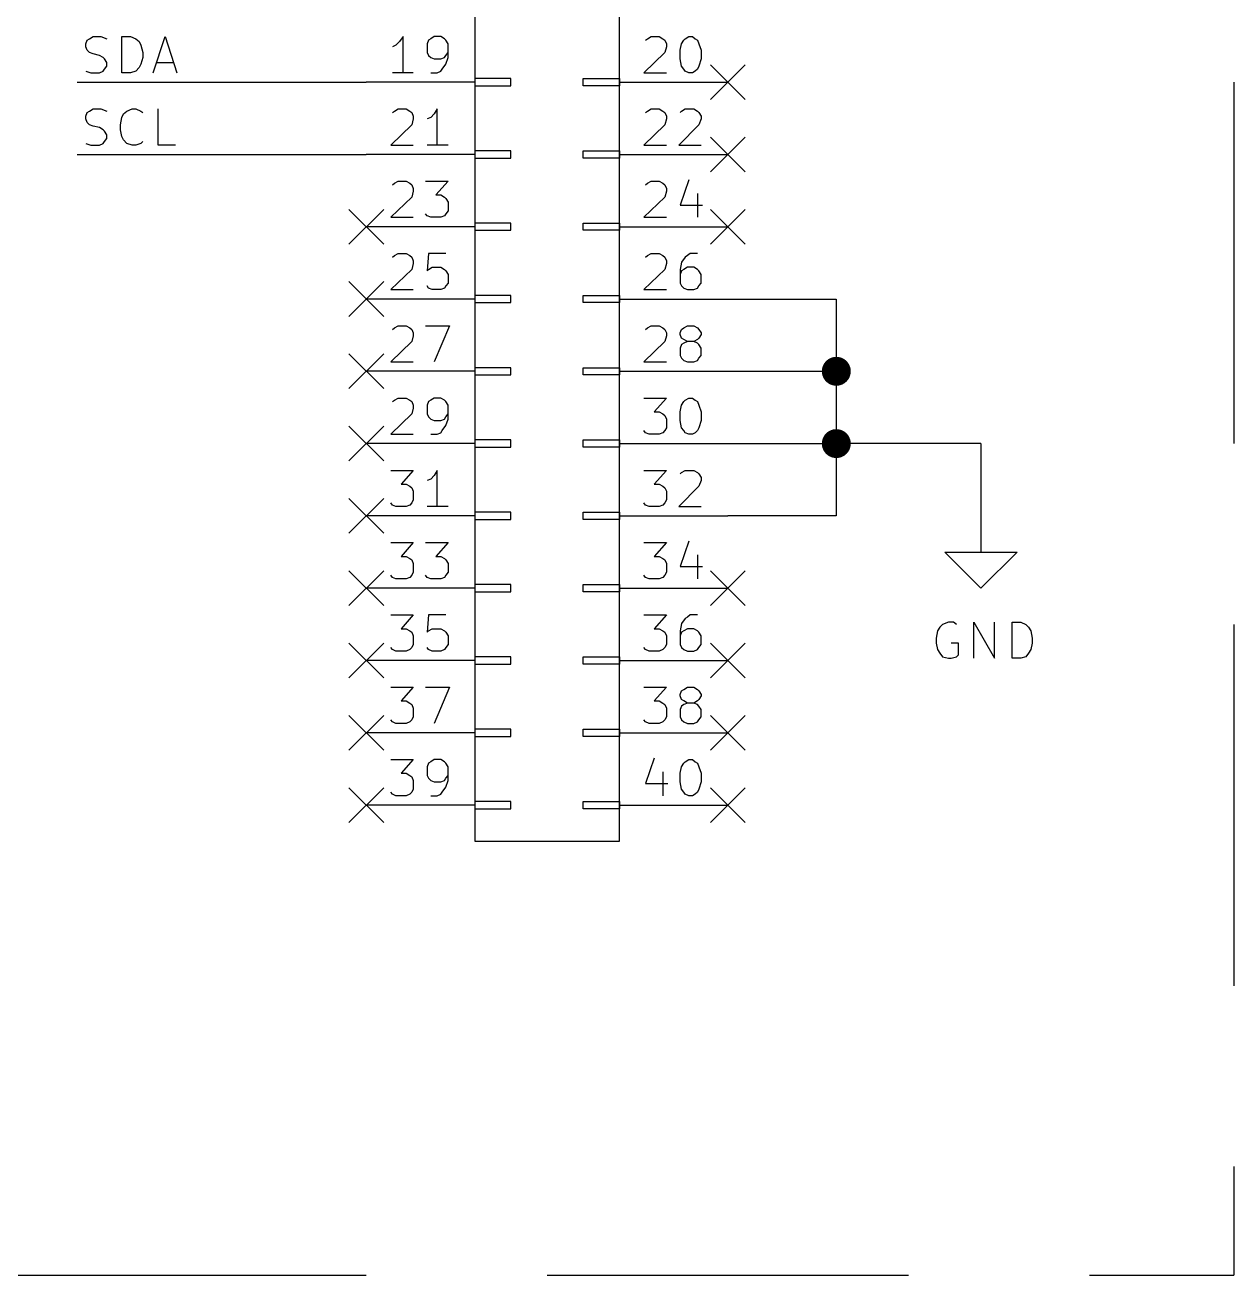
# Model space of a CAD drawing. Extents: x 0.4 to 11.3, y -7.9 to -0.4.
# Drawn here: x 2.228 to 3.9, y -3.8 to -2.071 of the extents above; entities that cross this region are included whole.
import ezdxf

# ---------------------------------------------------------------- set-up
doc = ezdxf.new("R2010")
doc.units = 0
doc.header["$MEASUREMENT"] = 0
doc.linetypes.add('DASHED', pattern=[0.75, 0.5, -0.25])
for name, color, linetype in [('BLACK', 7, 'CONTINUOUS'), ('BLUE2', 5, 'CONTINUOUS'), ('BLUE3', 171, 'CONTINUOUS'), ('CYAN2', 4, 'CONTINUOUS'), ('GREEN2', 3, 'CONTINUOUS'), ('LYELLOW', 51, 'CONTINUOUS'), ('RED2', 1, 'CONTINUOUS')]:
    doc.layers.add(name, color=color, linetype=linetype)

msp = doc.modelspace()

# ---------------------------------------------------------------- linework, layer by layer
at = {"layer": 'BLACK', "linetype": 'CONTINUOUS'}
for p, q in [((2.312, -2.097), (2.314, -2.092)), ((2.314, -2.092), (2.317, -2.09)), ((2.317, -2.09), (2.322, -2.087)), ((2.322, -2.087), (2.333, -2.087)), ((2.333, -2.087), (2.341, -2.09)), ((2.362, -2.137), (2.362, -2.087)), ((2.362, -2.087), (2.374, -2.087)), ((2.374, -2.087), (2.381, -2.09)), ((2.381, -2.09), (2.386, -2.094)), ((2.405, -2.137), (2.422, -2.087)), ((2.422, -2.087), (2.438, -2.137)), ((2.312, -2.101), (2.312, -2.097)), ((2.314, -2.106), (2.312, -2.101)), ((2.317, -2.109), (2.314, -2.106)), ((2.322, -2.111), (2.317, -2.109)), ((2.386, -2.094), (2.388, -2.099)), ((2.388, -2.099), (2.391, -2.109)), ((2.391, -2.109), (2.391, -2.116)), ((2.331, -2.113), (2.322, -2.111)), ((2.336, -2.116), (2.331, -2.113)), ((2.338, -2.118), (2.336, -2.116)), ((2.341, -2.123), (2.338, -2.118)), ((2.341, -2.128), (2.341, -2.123)), ((2.388, -2.125), (2.386, -2.13)), ((2.391, -2.116), (2.388, -2.125)), ((2.41, -2.123), (2.433, -2.123)), ((2.312, -2.135), (2.319, -2.137)), ((2.319, -2.137), (2.331, -2.137)), ((2.331, -2.137), (2.336, -2.135)), ((2.336, -2.135), (2.338, -2.132)), ((2.338, -2.132), (2.341, -2.128)), ((2.374, -2.137), (2.362, -2.137)), ((2.381, -2.135), (2.374, -2.137)), ((2.386, -2.13), (2.381, -2.135)), ((2.312, -2.197), (2.314, -2.192)), ((2.314, -2.192), (2.317, -2.19)), ((2.317, -2.19), (2.322, -2.187)), ((2.322, -2.187), (2.333, -2.187)), ((2.333, -2.187), (2.341, -2.19)), ((2.362, -2.199), (2.364, -2.194)), ((2.364, -2.194), (2.369, -2.19)), ((2.369, -2.19), (2.376, -2.187)), ((2.376, -2.187), (2.381, -2.187)), ((2.381, -2.187), (2.388, -2.19)), ((2.388, -2.19), (2.391, -2.192)), ((2.412, -2.237), (2.412, -2.187)), ((2.312, -2.201), (2.312, -2.197)), ((2.314, -2.206), (2.312, -2.201)), ((2.317, -2.209), (2.314, -2.206)), ((2.322, -2.211), (2.317, -2.209)), ((2.331, -2.213), (2.322, -2.211)), ((2.336, -2.216), (2.331, -2.213)), ((2.36, -2.209), (2.362, -2.199)), ((2.36, -2.216), (2.36, -2.209)), ((2.338, -2.218), (2.336, -2.216)), ((2.341, -2.223), (2.338, -2.218)), ((2.338, -2.232), (2.341, -2.228)), ((2.341, -2.228), (2.341, -2.223)), ((2.362, -2.225), (2.36, -2.216)), ((2.364, -2.23), (2.362, -2.225)), ((2.369, -2.235), (2.364, -2.23)), ((2.312, -2.235), (2.319, -2.237)), ((2.319, -2.237), (2.331, -2.237)), ((2.331, -2.237), (2.336, -2.235)), ((2.336, -2.235), (2.338, -2.232)), ((2.376, -2.237), (2.369, -2.235)), ((2.381, -2.237), (2.376, -2.237)), ((2.388, -2.235), (2.381, -2.237)), ((2.391, -2.232), (2.388, -2.235)), ((2.436, -2.237), (2.412, -2.237))]:
    msp.add_line(p, q, dxfattribs=at)
at = {"layer": 'BLUE2', "linetype": 'CONTINUOUS'}
for p, q in [((3.176, -2.126), (3.224, -2.174)), ((3.224, -2.126), (3.176, -2.174)), ((3.176, -2.226), (3.224, -2.274)), ((3.224, -2.226), (3.176, -2.274)), ((2.676, -2.326), (2.724, -2.374)), ((2.724, -2.326), (2.676, -2.374)), ((3.176, -2.326), (3.224, -2.374)), ((3.224, -2.326), (3.176, -2.374)), ((2.676, -2.426), (2.724, -2.474)), ((2.724, -2.426), (2.676, -2.474)), ((2.676, -2.526), (2.724, -2.574)), ((2.724, -2.526), (2.676, -2.574)), ((2.676, -2.626), (2.724, -2.674)), ((2.724, -2.626), (2.676, -2.674)), ((2.676, -2.726), (2.724, -2.774)), ((2.724, -2.726), (2.676, -2.774)), ((2.676, -2.826), (2.724, -2.874)), ((2.724, -2.826), (2.676, -2.874)), ((3.176, -2.826), (3.224, -2.874)), ((3.224, -2.826), (3.176, -2.874)), ((2.676, -2.926), (2.724, -2.974)), ((2.724, -2.926), (2.676, -2.974)), ((3.176, -2.926), (3.224, -2.974)), ((3.224, -2.926), (3.176, -2.974)), ((2.676, -3.026), (2.724, -3.074)), ((2.724, -3.026), (2.676, -3.074)), ((3.176, -3.026), (3.224, -3.074)), ((3.224, -3.026), (3.176, -3.074)), ((2.676, -3.126), (2.724, -3.174)), ((2.724, -3.126), (2.676, -3.174)), ((3.176, -3.126), (3.224, -3.174)), ((3.224, -3.126), (3.176, -3.174))]:
    msp.add_line(p, q, dxfattribs=at)
at = {"layer": 'BLUE3', "linetype": 'DASHED'}
for p in [(3.9, -0.65), (0.7, -3.8)]:
    msp.add_line(p, (3.9, -3.8), dxfattribs=at)
at = {"layer": 'CYAN2', "linetype": 'CONTINUOUS'}
for p, q in [((3.493, -2.904), (3.49, -2.909)), ((3.497, -2.9), (3.493, -2.904)), ((3.505, -2.897), (3.497, -2.9)), ((3.512, -2.897), (3.505, -2.897)), ((3.516, -2.9), (3.512, -2.897)), ((3.54, -2.947), (3.54, -2.897)), ((3.54, -2.897), (3.569, -2.947)), ((3.569, -2.947), (3.569, -2.897)), ((3.593, -2.947), (3.593, -2.897)), ((3.593, -2.897), (3.605, -2.897)), ((3.605, -2.897), (3.612, -2.9)), ((3.612, -2.9), (3.616, -2.904)), ((3.616, -2.904), (3.619, -2.909)), ((3.49, -2.909), (3.488, -2.919)), ((3.488, -2.919), (3.488, -2.926)), ((3.619, -2.909), (3.621, -2.919)), ((3.621, -2.919), (3.621, -2.926)), ((3.488, -2.926), (3.49, -2.935)), ((3.49, -2.935), (3.493, -2.94)), ((3.519, -2.926), (3.509, -2.926)), ((3.519, -2.942), (3.519, -2.926)), ((3.619, -2.935), (3.616, -2.94)), ((3.621, -2.926), (3.619, -2.935)), ((3.493, -2.94), (3.497, -2.945)), ((3.497, -2.945), (3.505, -2.947)), ((3.505, -2.947), (3.509, -2.947)), ((3.509, -2.947), (3.516, -2.945)), ((3.516, -2.945), (3.519, -2.942)), ((3.605, -2.947), (3.593, -2.947)), ((3.612, -2.945), (3.605, -2.947)), ((3.616, -2.94), (3.612, -2.945))]:
    msp.add_line(p, q, dxfattribs=at)
at = {"layer": 'GREEN2', "linetype": 'CONTINUOUS'}
for p, q in [((2.3, -2.15), (2.7, -2.15)), ((2.3, -2.25), (2.7, -2.25)), ((3.2, -2.45), (3.35, -2.45)), ((3.35, -2.45), (3.35, -2.55)), ((3.2, -2.55), (3.35, -2.55)), ((3.35, -2.55), (3.35, -2.65)), ((3.2, -2.65), (3.35, -2.65)), ((3.35, -2.65), (3.35, -2.75)), ((3.55, -2.65), (3.35, -2.65)), ((3.55, -2.65), (3.55, -2.75)), ((3.35, -2.75), (3.2, -2.75))]:
    msp.add_line(p, q, dxfattribs=at)
at = {"layer": 'GREEN2', "const_width": 0.02}
for points in [[(3.34, -2.55, 1), (3.36, -2.55, 1)], [(3.34, -2.65, 1), (3.36, -2.65, 1)]]:
    msp.add_lwpolyline(points, format="xyb", close=True, dxfattribs=at)
at = {"layer": 'LYELLOW', "linetype": 'CONTINUOUS'}
for p, q in [((2.85, -1.2), (2.85, -3.2)), ((3.05, -3.2), (3.05, -1.2)), ((2.85, -3.2), (3.05, -3.2))]:
    msp.add_line(p, q, dxfattribs=at)
at = {"layer": 'RED2', "linetype": 'CONTINUOUS'}
for p, q in [((2.85, -1.2), (2.85, -3.2)), ((2.85, -1.2), (2.85, -3.2)), ((3.05, -3.2), (3.05, -1.2)), ((3.05, -3.2), (3.05, -1.2)), ((2.751, -2.087), (2.746, -2.094)), ((2.751, -2.137), (2.751, -2.087)), ((2.786, -2.092), (2.784, -2.097)), ((2.789, -2.09), (2.786, -2.092)), ((2.794, -2.087), (2.789, -2.09)), ((2.803, -2.087), (2.794, -2.087)), ((2.808, -2.09), (2.803, -2.087)), ((2.81, -2.092), (2.808, -2.09)), ((2.813, -2.097), (2.81, -2.092)), ((3.086, -2.092), (3.089, -2.09)), ((3.089, -2.09), (3.094, -2.087)), ((3.094, -2.087), (3.105, -2.087)), ((3.105, -2.087), (3.11, -2.09)), ((3.11, -2.09), (3.113, -2.092)), ((3.113, -2.092), (3.115, -2.097)), ((3.136, -2.097), (3.139, -2.092)), ((3.139, -2.092), (3.141, -2.09)), ((3.141, -2.09), (3.146, -2.087)), ((3.146, -2.087), (3.151, -2.087)), ((3.151, -2.087), (3.155, -2.09)), ((3.155, -2.09), (3.158, -2.092)), ((3.158, -2.092), (3.16, -2.097)), ((2.741, -2.099), (2.736, -2.101)), ((2.746, -2.094), (2.741, -2.099)), ((2.784, -2.097), (2.784, -2.109)), ((2.784, -2.109), (2.786, -2.113)), ((2.81, -2.113), (2.813, -2.109)), ((2.813, -2.116), (2.813, -2.097)), ((3.113, -2.109), (3.084, -2.137)), ((3.115, -2.101), (3.113, -2.109)), ((3.115, -2.097), (3.115, -2.101)), ((3.134, -2.106), (3.136, -2.097)), ((3.134, -2.118), (3.134, -2.106)), ((3.16, -2.097), (3.163, -2.106)), ((3.163, -2.106), (3.163, -2.118)), ((2.786, -2.113), (2.789, -2.116)), ((2.789, -2.116), (2.794, -2.118)), ((2.794, -2.118), (2.803, -2.118)), ((2.803, -2.118), (2.808, -2.116)), ((2.805, -2.132), (2.81, -2.125)), ((2.808, -2.116), (2.81, -2.113)), ((2.81, -2.125), (2.813, -2.116)), ((3.136, -2.128), (3.134, -2.118)), ((3.163, -2.118), (3.16, -2.128)), ((2.765, -2.137), (2.736, -2.137)), ((2.789, -2.137), (2.798, -2.137)), ((2.798, -2.137), (2.803, -2.135)), ((2.803, -2.135), (2.805, -2.132)), ((3.084, -2.137), (3.115, -2.137)), ((3.139, -2.132), (3.136, -2.128)), ((3.141, -2.135), (3.139, -2.132)), ((3.146, -2.137), (3.141, -2.135)), ((3.151, -2.137), (3.146, -2.137)), ((3.155, -2.135), (3.151, -2.137)), ((3.158, -2.132), (3.155, -2.135)), ((3.16, -2.128), (3.158, -2.132)), ((2.85, -2.15), (2.7, -2.15)), ((2.85, -2.145), (2.85, -2.155)), ((2.9, -2.145), (2.85, -2.145)), ((2.85, -2.155), (2.9, -2.155)), ((2.9, -2.155), (2.9, -2.145)), ((3, -2.155), (3, -2.145)), ((3, -2.145), (3.05, -2.145)), ((3.05, -2.155), (3, -2.155)), ((3.05, -2.145), (3.05, -2.155)), ((3.05, -2.15), (3.2, -2.15)), ((2.736, -2.192), (2.739, -2.19)), ((2.739, -2.19), (2.744, -2.187)), ((2.744, -2.187), (2.755, -2.187)), ((2.755, -2.187), (2.76, -2.19)), ((2.76, -2.19), (2.763, -2.192)), ((2.763, -2.192), (2.765, -2.197)), ((2.794, -2.194), (2.789, -2.199)), ((2.798, -2.187), (2.794, -2.194)), ((2.798, -2.237), (2.798, -2.187)), ((3.086, -2.192), (3.089, -2.19)), ((3.089, -2.19), (3.094, -2.187)), ((3.094, -2.187), (3.105, -2.187)), ((3.105, -2.187), (3.11, -2.19)), ((3.11, -2.19), (3.113, -2.192)), ((3.113, -2.192), (3.115, -2.197)), ((3.134, -2.192), (3.136, -2.19)), ((3.136, -2.19), (3.141, -2.187)), ((3.141, -2.187), (3.153, -2.187)), ((3.153, -2.187), (3.158, -2.19)), ((3.158, -2.19), (3.16, -2.192)), ((3.16, -2.192), (3.163, -2.197)), ((2.763, -2.209), (2.734, -2.237)), ((2.765, -2.201), (2.763, -2.209)), ((2.765, -2.197), (2.765, -2.201)), ((2.789, -2.199), (2.784, -2.201)), ((3.113, -2.209), (3.084, -2.237)), ((3.115, -2.201), (3.113, -2.209)), ((3.115, -2.197), (3.115, -2.201)), ((3.16, -2.209), (3.132, -2.237)), ((3.163, -2.201), (3.16, -2.209)), ((3.163, -2.197), (3.163, -2.201)), ((2.734, -2.237), (2.765, -2.237)), ((2.813, -2.237), (2.784, -2.237)), ((2.85, -2.245), (2.85, -2.255)), ((2.9, -2.245), (2.85, -2.245)), ((2.9, -2.255), (2.9, -2.245)), ((3, -2.255), (3, -2.245)), ((3, -2.245), (3.05, -2.245)), ((3.05, -2.245), (3.05, -2.255)), ((3.084, -2.237), (3.115, -2.237)), ((3.132, -2.237), (3.163, -2.237)), ((2.85, -2.25), (2.7, -2.25)), ((2.85, -2.255), (2.9, -2.255)), ((3.05, -2.255), (3, -2.255)), ((3.05, -2.25), (3.2, -2.25)), ((2.736, -2.292), (2.739, -2.29)), ((2.739, -2.29), (2.744, -2.287)), ((2.744, -2.287), (2.755, -2.287)), ((2.755, -2.287), (2.76, -2.29)), ((2.76, -2.29), (2.763, -2.292)), ((2.763, -2.292), (2.765, -2.297)), ((2.765, -2.297), (2.765, -2.301)), ((2.782, -2.287), (2.813, -2.287)), ((2.813, -2.287), (2.796, -2.306)), ((3.086, -2.292), (3.089, -2.29)), ((3.089, -2.29), (3.094, -2.287)), ((3.094, -2.287), (3.105, -2.287)), ((3.105, -2.287), (3.11, -2.29)), ((3.11, -2.29), (3.113, -2.292)), ((3.113, -2.292), (3.115, -2.297)), ((3.115, -2.297), (3.115, -2.301)), ((3.146, -2.285), (3.134, -2.32)), ((2.763, -2.309), (2.734, -2.337)), ((2.765, -2.301), (2.763, -2.309)), ((2.796, -2.306), (2.803, -2.306)), ((2.803, -2.306), (2.808, -2.309)), ((2.808, -2.309), (2.81, -2.311)), ((2.81, -2.311), (2.813, -2.316)), ((2.813, -2.316), (2.813, -2.328)), ((3.113, -2.309), (3.084, -2.337)), ((3.115, -2.301), (3.113, -2.309)), ((3.158, -2.304), (3.158, -2.337)), ((2.784, -2.335), (2.782, -2.332)), ((2.81, -2.332), (2.808, -2.335)), ((2.813, -2.328), (2.81, -2.332)), ((3.134, -2.32), (3.165, -2.32)), ((2.85, -2.35), (2.7, -2.35)), ((2.734, -2.337), (2.765, -2.337)), ((2.789, -2.337), (2.784, -2.335)), ((2.803, -2.337), (2.789, -2.337)), ((2.808, -2.335), (2.803, -2.337)), ((2.85, -2.345), (2.85, -2.355)), ((2.9, -2.345), (2.85, -2.345)), ((2.9, -2.355), (2.9, -2.345)), ((3, -2.355), (3, -2.345)), ((3, -2.345), (3.05, -2.345)), ((3.05, -2.345), (3.05, -2.355)), ((3.05, -2.35), (3.2, -2.35)), ((3.084, -2.337), (3.115, -2.337)), ((2.85, -2.355), (2.9, -2.355)), ((3.05, -2.355), (3, -2.355)), ((2.736, -2.392), (2.739, -2.39)), ((2.739, -2.39), (2.744, -2.387)), ((2.744, -2.387), (2.755, -2.387)), ((2.755, -2.387), (2.76, -2.39)), ((2.76, -2.39), (2.763, -2.392)), ((2.763, -2.392), (2.765, -2.397)), ((2.765, -2.401), (2.763, -2.409)), ((2.765, -2.397), (2.765, -2.401)), ((2.786, -2.387), (2.784, -2.411)), ((2.81, -2.387), (2.786, -2.387)), ((3.086, -2.392), (3.089, -2.39)), ((3.089, -2.39), (3.094, -2.387)), ((3.094, -2.387), (3.105, -2.387)), ((3.105, -2.387), (3.11, -2.39)), ((3.11, -2.39), (3.113, -2.392)), ((3.113, -2.392), (3.115, -2.397)), ((3.115, -2.401), (3.113, -2.409)), ((3.115, -2.397), (3.115, -2.401)), ((3.136, -2.399), (3.134, -2.409)), ((3.141, -2.392), (3.136, -2.399)), ((3.144, -2.39), (3.141, -2.392)), ((3.148, -2.387), (3.144, -2.39)), ((3.158, -2.387), (3.148, -2.387)), ((2.763, -2.409), (2.734, -2.437)), ((2.784, -2.411), (2.786, -2.409)), ((2.786, -2.409), (2.791, -2.406)), ((2.791, -2.406), (2.803, -2.406)), ((2.803, -2.406), (2.808, -2.409)), ((2.808, -2.409), (2.81, -2.411)), ((2.81, -2.411), (2.813, -2.416)), ((2.813, -2.416), (2.813, -2.428)), ((3.113, -2.409), (3.084, -2.437)), ((3.134, -2.409), (3.134, -2.428)), ((3.136, -2.411), (3.134, -2.416)), ((3.139, -2.409), (3.136, -2.411)), ((3.144, -2.406), (3.139, -2.409)), ((3.153, -2.406), (3.144, -2.406)), ((3.158, -2.409), (3.153, -2.406)), ((3.16, -2.411), (3.158, -2.409)), ((3.163, -2.416), (3.16, -2.411)), ((3.163, -2.428), (3.163, -2.416)), ((2.734, -2.437), (2.765, -2.437)), ((2.786, -2.435), (2.784, -2.432)), ((2.791, -2.437), (2.786, -2.435)), ((2.803, -2.437), (2.791, -2.437)), ((2.808, -2.435), (2.803, -2.437)), ((2.81, -2.432), (2.808, -2.435)), ((2.813, -2.428), (2.81, -2.432)), ((3.084, -2.437), (3.115, -2.437)), ((3.134, -2.428), (3.136, -2.432)), ((3.136, -2.432), (3.139, -2.435)), ((3.139, -2.435), (3.144, -2.437)), ((3.144, -2.437), (3.153, -2.437)), ((3.153, -2.437), (3.158, -2.435)), ((3.158, -2.435), (3.16, -2.432)), ((3.16, -2.432), (3.163, -2.428)), ((2.85, -2.45), (2.7, -2.45)), ((2.85, -2.445), (2.85, -2.455)), ((2.9, -2.445), (2.85, -2.445)), ((2.85, -2.455), (2.9, -2.455)), ((2.9, -2.455), (2.9, -2.445)), ((3, -2.455), (3, -2.445)), ((3, -2.445), (3.05, -2.445)), ((3.05, -2.455), (3, -2.455)), ((3.05, -2.445), (3.05, -2.455)), ((3.05, -2.45), (3.2, -2.45)), ((2.739, -2.49), (2.744, -2.487)), ((2.744, -2.487), (2.755, -2.487)), ((2.755, -2.487), (2.76, -2.49)), ((2.782, -2.487), (2.815, -2.487)), ((2.815, -2.487), (2.794, -2.537)), ((3.089, -2.49), (3.094, -2.487)), ((3.094, -2.487), (3.105, -2.487)), ((3.105, -2.487), (3.11, -2.49)), ((3.139, -2.49), (3.144, -2.487)), ((3.144, -2.487), (3.153, -2.487)), ((3.153, -2.487), (3.158, -2.49)), ((2.736, -2.492), (2.739, -2.49)), ((2.76, -2.49), (2.763, -2.492)), ((2.763, -2.492), (2.765, -2.497)), ((2.765, -2.501), (2.763, -2.509)), ((2.765, -2.497), (2.765, -2.501)), ((3.086, -2.492), (3.089, -2.49)), ((3.11, -2.49), (3.113, -2.492)), ((3.113, -2.492), (3.115, -2.497)), ((3.115, -2.501), (3.113, -2.509)), ((3.115, -2.497), (3.115, -2.501)), ((3.134, -2.497), (3.136, -2.492)), ((3.134, -2.499), (3.134, -2.497)), ((3.136, -2.504), (3.134, -2.499)), ((3.136, -2.492), (3.139, -2.49)), ((3.139, -2.506), (3.136, -2.504)), ((3.144, -2.509), (3.139, -2.506)), ((3.158, -2.506), (3.153, -2.509)), ((3.158, -2.49), (3.16, -2.492)), ((3.16, -2.504), (3.158, -2.506)), ((3.16, -2.492), (3.163, -2.497)), ((3.163, -2.499), (3.16, -2.504)), ((3.163, -2.497), (3.163, -2.499)), ((2.763, -2.509), (2.734, -2.537)), ((3.113, -2.509), (3.084, -2.537)), ((3.136, -2.513), (3.134, -2.518)), ((3.134, -2.518), (3.134, -2.528)), ((3.139, -2.511), (3.136, -2.513)), ((3.144, -2.509), (3.139, -2.511)), ((3.153, -2.509), (3.144, -2.509)), ((3.158, -2.511), (3.153, -2.509)), ((3.16, -2.513), (3.158, -2.511)), ((3.163, -2.518), (3.16, -2.513)), ((3.163, -2.528), (3.163, -2.518)), ((2.734, -2.537), (2.765, -2.537)), ((3.084, -2.537), (3.115, -2.537)), ((3.134, -2.528), (3.136, -2.532)), ((3.136, -2.532), (3.139, -2.535)), ((3.139, -2.535), (3.144, -2.537)), ((3.144, -2.537), (3.153, -2.537)), ((3.153, -2.537), (3.158, -2.535)), ((3.158, -2.535), (3.16, -2.532)), ((3.16, -2.532), (3.163, -2.528)), ((2.85, -2.55), (2.7, -2.55)), ((2.85, -2.545), (2.85, -2.555)), ((2.9, -2.545), (2.85, -2.545)), ((2.85, -2.555), (2.9, -2.555)), ((2.9, -2.555), (2.9, -2.545)), ((3, -2.555), (3, -2.545)), ((3, -2.545), (3.05, -2.545)), ((3.05, -2.555), (3, -2.555)), ((3.05, -2.545), (3.05, -2.555)), ((3.05, -2.55), (3.2, -2.55)), ((2.736, -2.592), (2.739, -2.59)), ((2.739, -2.59), (2.744, -2.587)), ((2.744, -2.587), (2.755, -2.587)), ((2.755, -2.587), (2.76, -2.59)), ((2.76, -2.59), (2.763, -2.592)), ((2.763, -2.592), (2.765, -2.597)), ((2.786, -2.592), (2.784, -2.597)), ((2.789, -2.59), (2.786, -2.592)), ((2.794, -2.587), (2.789, -2.59)), ((2.803, -2.587), (2.794, -2.587)), ((2.808, -2.59), (2.803, -2.587)), ((2.81, -2.592), (2.808, -2.59)), ((2.813, -2.597), (2.81, -2.592)), ((3.084, -2.587), (3.115, -2.587)), ((3.115, -2.587), (3.098, -2.606)), ((3.136, -2.597), (3.139, -2.592)), ((3.139, -2.592), (3.141, -2.59)), ((3.141, -2.59), (3.146, -2.587)), ((3.146, -2.587), (3.151, -2.587)), ((3.151, -2.587), (3.155, -2.59)), ((3.155, -2.59), (3.158, -2.592)), ((3.158, -2.592), (3.16, -2.597)), ((2.763, -2.609), (2.734, -2.637)), ((2.765, -2.601), (2.763, -2.609)), ((2.765, -2.597), (2.765, -2.601)), ((2.784, -2.597), (2.784, -2.609)), ((2.784, -2.609), (2.786, -2.613)), ((2.81, -2.613), (2.813, -2.609)), ((2.813, -2.616), (2.813, -2.597)), ((3.098, -2.606), (3.105, -2.606)), ((3.105, -2.606), (3.11, -2.609)), ((3.11, -2.609), (3.113, -2.611)), ((3.134, -2.606), (3.136, -2.597)), ((3.134, -2.618), (3.134, -2.606)), ((3.16, -2.597), (3.163, -2.606)), ((3.163, -2.606), (3.163, -2.618)), ((2.786, -2.613), (2.789, -2.616)), ((2.789, -2.616), (2.794, -2.618)), ((2.794, -2.618), (2.803, -2.618)), ((2.803, -2.618), (2.808, -2.616)), ((2.805, -2.632), (2.81, -2.625)), ((2.808, -2.616), (2.81, -2.613)), ((2.81, -2.625), (2.813, -2.616)), ((3.113, -2.611), (3.115, -2.616)), ((3.115, -2.628), (3.113, -2.632)), ((3.115, -2.616), (3.115, -2.628)), ((3.136, -2.628), (3.134, -2.618)), ((3.139, -2.632), (3.136, -2.628)), ((3.16, -2.628), (3.158, -2.632)), ((3.163, -2.618), (3.16, -2.628)), ((2.734, -2.637), (2.765, -2.637)), ((2.789, -2.637), (2.798, -2.637)), ((2.798, -2.637), (2.803, -2.635)), ((2.803, -2.635), (2.805, -2.632)), ((2.85, -2.645), (2.85, -2.655)), ((2.9, -2.645), (2.85, -2.645)), ((2.9, -2.655), (2.9, -2.645)), ((3, -2.655), (3, -2.645)), ((3, -2.645), (3.05, -2.645)), ((3.05, -2.645), (3.05, -2.655)), ((3.086, -2.635), (3.084, -2.632)), ((3.091, -2.637), (3.086, -2.635)), ((3.105, -2.637), (3.091, -2.637)), ((3.11, -2.635), (3.105, -2.637)), ((3.113, -2.632), (3.11, -2.635)), ((3.141, -2.635), (3.139, -2.632)), ((3.146, -2.637), (3.141, -2.635)), ((3.151, -2.637), (3.146, -2.637)), ((3.155, -2.635), (3.151, -2.637)), ((3.158, -2.632), (3.155, -2.635)), ((2.85, -2.65), (2.7, -2.65)), ((2.85, -2.655), (2.9, -2.655)), ((3.05, -2.655), (3, -2.655)), ((3.05, -2.65), (3.2, -2.65)), ((2.734, -2.687), (2.765, -2.687)), ((2.765, -2.687), (2.748, -2.706)), ((2.794, -2.694), (2.789, -2.699)), ((2.798, -2.687), (2.794, -2.694)), ((2.798, -2.737), (2.798, -2.687)), ((3.084, -2.687), (3.115, -2.687)), ((3.115, -2.687), (3.098, -2.706)), ((3.134, -2.692), (3.136, -2.69)), ((3.136, -2.69), (3.141, -2.687)), ((3.141, -2.687), (3.153, -2.687)), ((3.153, -2.687), (3.158, -2.69)), ((3.158, -2.69), (3.16, -2.692)), ((3.16, -2.692), (3.163, -2.697)), ((3.163, -2.697), (3.163, -2.701)), ((2.748, -2.706), (2.755, -2.706)), ((2.755, -2.706), (2.76, -2.709)), ((2.76, -2.709), (2.763, -2.711)), ((2.763, -2.711), (2.765, -2.716)), ((2.789, -2.699), (2.784, -2.701)), ((3.098, -2.706), (3.105, -2.706)), ((3.105, -2.706), (3.11, -2.709)), ((3.11, -2.709), (3.113, -2.711)), ((3.113, -2.711), (3.115, -2.716)), ((3.16, -2.709), (3.132, -2.737)), ((3.163, -2.701), (3.16, -2.709)), ((2.765, -2.728), (2.763, -2.732)), ((2.765, -2.716), (2.765, -2.728)), ((3.115, -2.728), (3.113, -2.732)), ((3.115, -2.716), (3.115, -2.728)), ((2.736, -2.735), (2.734, -2.732)), ((2.741, -2.737), (2.736, -2.735)), ((2.755, -2.737), (2.741, -2.737)), ((2.76, -2.735), (2.755, -2.737)), ((2.763, -2.732), (2.76, -2.735)), ((2.813, -2.737), (2.784, -2.737)), ((2.85, -2.745), (2.85, -2.755)), ((2.9, -2.745), (2.85, -2.745)), ((2.9, -2.755), (2.9, -2.745)), ((3, -2.755), (3, -2.745)), ((3, -2.745), (3.05, -2.745)), ((3.05, -2.745), (3.05, -2.755)), ((3.086, -2.735), (3.084, -2.732)), ((3.091, -2.737), (3.086, -2.735)), ((3.105, -2.737), (3.091, -2.737)), ((3.11, -2.735), (3.105, -2.737)), ((3.113, -2.732), (3.11, -2.735)), ((3.132, -2.737), (3.163, -2.737)), ((2.85, -2.75), (2.7, -2.75)), ((2.85, -2.755), (2.9, -2.755)), ((3.05, -2.755), (3, -2.755)), ((3.05, -2.75), (3.2, -2.75)), ((3.55, -2.75), (3.55, -2.8)), ((2.734, -2.787), (2.765, -2.787)), ((2.765, -2.787), (2.748, -2.806)), ((2.782, -2.787), (2.813, -2.787)), ((2.813, -2.787), (2.796, -2.806)), ((3.084, -2.787), (3.115, -2.787)), ((3.115, -2.787), (3.098, -2.806)), ((3.146, -2.785), (3.134, -2.82)), ((3.55, -2.85), (3.5, -2.8)), ((3.5, -2.8), (3.55, -2.8)), ((3.55, -2.8), (3.6, -2.8)), ((3.6, -2.8), (3.55, -2.85)), ((2.748, -2.806), (2.755, -2.806)), ((2.755, -2.806), (2.76, -2.809)), ((2.76, -2.809), (2.763, -2.811)), ((2.763, -2.811), (2.765, -2.816)), ((2.765, -2.816), (2.765, -2.828)), ((2.796, -2.806), (2.803, -2.806)), ((2.803, -2.806), (2.808, -2.809)), ((2.808, -2.809), (2.81, -2.811)), ((2.81, -2.811), (2.813, -2.816)), ((2.813, -2.816), (2.813, -2.828)), ((3.098, -2.806), (3.105, -2.806)), ((3.105, -2.806), (3.11, -2.809)), ((3.11, -2.809), (3.113, -2.811)), ((3.113, -2.811), (3.115, -2.816)), ((3.115, -2.816), (3.115, -2.828)), ((3.158, -2.804), (3.158, -2.837)), ((2.736, -2.835), (2.734, -2.832)), ((2.741, -2.837), (2.736, -2.835)), ((2.76, -2.835), (2.755, -2.837)), ((2.763, -2.832), (2.76, -2.835)), ((2.765, -2.828), (2.763, -2.832)), ((2.784, -2.835), (2.782, -2.832)), ((2.789, -2.837), (2.784, -2.835)), ((2.808, -2.835), (2.803, -2.837)), ((2.81, -2.832), (2.808, -2.835)), ((2.813, -2.828), (2.81, -2.832)), ((3.086, -2.835), (3.084, -2.832)), ((3.091, -2.837), (3.086, -2.835)), ((3.11, -2.835), (3.105, -2.837)), ((3.113, -2.832), (3.11, -2.835)), ((3.115, -2.828), (3.113, -2.832)), ((3.134, -2.82), (3.165, -2.82)), ((2.85, -2.85), (2.7, -2.85)), ((2.755, -2.837), (2.741, -2.837)), ((2.803, -2.837), (2.789, -2.837)), ((2.85, -2.845), (2.85, -2.855)), ((2.9, -2.845), (2.85, -2.845)), ((2.9, -2.855), (2.9, -2.845)), ((3, -2.855), (3, -2.845)), ((3, -2.845), (3.05, -2.845)), ((3.05, -2.845), (3.05, -2.855)), ((3.05, -2.85), (3.2, -2.85)), ((3.105, -2.837), (3.091, -2.837)), ((2.85, -2.855), (2.9, -2.855)), ((3.05, -2.855), (3, -2.855)), ((2.734, -2.887), (2.765, -2.887)), ((2.765, -2.887), (2.748, -2.906)), ((2.786, -2.887), (2.784, -2.911)), ((2.81, -2.887), (2.786, -2.887)), ((3.084, -2.887), (3.115, -2.887)), ((3.115, -2.887), (3.098, -2.906)), ((3.148, -2.887), (3.144, -2.89)), ((3.158, -2.887), (3.148, -2.887)), ((3.136, -2.899), (3.134, -2.909)), ((3.141, -2.892), (3.136, -2.899)), ((3.144, -2.89), (3.141, -2.892)), ((2.748, -2.906), (2.755, -2.906)), ((2.755, -2.906), (2.76, -2.909)), ((2.76, -2.909), (2.763, -2.911)), ((2.763, -2.911), (2.765, -2.916)), ((2.765, -2.916), (2.765, -2.928)), ((2.784, -2.911), (2.786, -2.909)), ((2.786, -2.909), (2.791, -2.906)), ((2.791, -2.906), (2.803, -2.906)), ((2.803, -2.906), (2.808, -2.909)), ((2.808, -2.909), (2.81, -2.911)), ((2.81, -2.911), (2.813, -2.916)), ((2.813, -2.916), (2.813, -2.928)), ((3.098, -2.906), (3.105, -2.906)), ((3.105, -2.906), (3.11, -2.909)), ((3.11, -2.909), (3.113, -2.911)), ((3.113, -2.911), (3.115, -2.916)), ((3.115, -2.916), (3.115, -2.928)), ((3.134, -2.909), (3.134, -2.928)), ((3.136, -2.911), (3.134, -2.916)), ((3.139, -2.909), (3.136, -2.911)), ((3.144, -2.906), (3.139, -2.909)), ((3.153, -2.906), (3.144, -2.906)), ((3.158, -2.909), (3.153, -2.906)), ((3.16, -2.911), (3.158, -2.909)), ((3.163, -2.916), (3.16, -2.911)), ((3.163, -2.928), (3.163, -2.916)), ((2.736, -2.935), (2.734, -2.932)), ((2.741, -2.937), (2.736, -2.935)), ((2.755, -2.937), (2.741, -2.937)), ((2.76, -2.935), (2.755, -2.937)), ((2.763, -2.932), (2.76, -2.935)), ((2.765, -2.928), (2.763, -2.932)), ((2.786, -2.935), (2.784, -2.932)), ((2.791, -2.937), (2.786, -2.935)), ((2.803, -2.937), (2.791, -2.937)), ((2.808, -2.935), (2.803, -2.937)), ((2.81, -2.932), (2.808, -2.935)), ((2.813, -2.928), (2.81, -2.932)), ((3.086, -2.935), (3.084, -2.932)), ((3.091, -2.937), (3.086, -2.935)), ((3.105, -2.937), (3.091, -2.937)), ((3.11, -2.935), (3.105, -2.937)), ((3.113, -2.932), (3.11, -2.935)), ((3.115, -2.928), (3.113, -2.932)), ((3.134, -2.928), (3.136, -2.932)), ((3.136, -2.932), (3.139, -2.935)), ((3.139, -2.935), (3.144, -2.937)), ((3.144, -2.937), (3.153, -2.937)), ((3.153, -2.937), (3.158, -2.935)), ((3.158, -2.935), (3.16, -2.932)), ((3.16, -2.932), (3.163, -2.928)), ((2.85, -2.95), (2.7, -2.95)), ((2.85, -2.945), (2.85, -2.955)), ((2.9, -2.945), (2.85, -2.945)), ((2.85, -2.955), (2.9, -2.955)), ((2.9, -2.955), (2.9, -2.945)), ((3, -2.955), (3, -2.945)), ((3, -2.945), (3.05, -2.945)), ((3.05, -2.955), (3, -2.955)), ((3.05, -2.945), (3.05, -2.955)), ((3.05, -2.95), (3.2, -2.95)), ((2.734, -2.987), (2.765, -2.987)), ((2.765, -2.987), (2.748, -3.006)), ((2.782, -2.987), (2.815, -2.987)), ((2.815, -2.987), (2.794, -3.037)), ((3.084, -2.987), (3.115, -2.987)), ((3.115, -2.987), (3.098, -3.006)), ((3.136, -2.992), (3.139, -2.99)), ((3.139, -2.99), (3.144, -2.987)), ((3.144, -2.987), (3.153, -2.987)), ((3.153, -2.987), (3.158, -2.99)), ((3.158, -2.99), (3.16, -2.992)), ((2.748, -3.006), (2.755, -3.006)), ((2.755, -3.006), (2.76, -3.009)), ((3.098, -3.006), (3.105, -3.006)), ((3.105, -3.006), (3.11, -3.009)), ((3.134, -2.997), (3.136, -2.992)), ((3.134, -2.999), (3.134, -2.997)), ((3.136, -3.004), (3.134, -2.999)), ((3.139, -3.006), (3.136, -3.004)), ((3.144, -3.009), (3.139, -3.006)), ((3.158, -3.006), (3.153, -3.009)), ((3.16, -3.004), (3.158, -3.006)), ((3.16, -2.992), (3.163, -2.997)), ((3.163, -2.999), (3.16, -3.004)), ((3.163, -2.997), (3.163, -2.999)), ((2.76, -3.009), (2.763, -3.011)), ((2.763, -3.011), (2.765, -3.016)), ((2.765, -3.016), (2.765, -3.028)), ((3.11, -3.009), (3.113, -3.011)), ((3.113, -3.011), (3.115, -3.016)), ((3.115, -3.016), (3.115, -3.028)), ((3.136, -3.013), (3.134, -3.018)), ((3.134, -3.018), (3.134, -3.028)), ((3.139, -3.011), (3.136, -3.013)), ((3.144, -3.009), (3.139, -3.011)), ((3.153, -3.009), (3.144, -3.009)), ((3.158, -3.011), (3.153, -3.009)), ((3.16, -3.013), (3.158, -3.011)), ((3.163, -3.018), (3.16, -3.013)), ((3.163, -3.028), (3.163, -3.018)), ((2.736, -3.035), (2.734, -3.032)), ((2.741, -3.037), (2.736, -3.035)), ((2.755, -3.037), (2.741, -3.037)), ((2.76, -3.035), (2.755, -3.037)), ((2.763, -3.032), (2.76, -3.035)), ((2.765, -3.028), (2.763, -3.032)), ((3.086, -3.035), (3.084, -3.032)), ((3.091, -3.037), (3.086, -3.035)), ((3.105, -3.037), (3.091, -3.037)), ((3.11, -3.035), (3.105, -3.037)), ((3.113, -3.032), (3.11, -3.035)), ((3.115, -3.028), (3.113, -3.032)), ((3.134, -3.028), (3.136, -3.032)), ((3.136, -3.032), (3.139, -3.035)), ((3.139, -3.035), (3.144, -3.037)), ((3.144, -3.037), (3.153, -3.037)), ((3.153, -3.037), (3.158, -3.035)), ((3.158, -3.035), (3.16, -3.032)), ((3.16, -3.032), (3.163, -3.028)), ((2.85, -3.05), (2.7, -3.05)), ((2.85, -3.045), (2.85, -3.055)), ((2.9, -3.045), (2.85, -3.045)), ((2.85, -3.055), (2.9, -3.055)), ((2.9, -3.055), (2.9, -3.045)), ((3, -3.055), (3, -3.045)), ((3, -3.045), (3.05, -3.045)), ((3.05, -3.055), (3, -3.055)), ((3.05, -3.045), (3.05, -3.055)), ((3.05, -3.05), (3.2, -3.05)), ((2.734, -3.087), (2.765, -3.087)), ((2.765, -3.087), (2.748, -3.106)), ((2.786, -3.092), (2.784, -3.097)), ((2.789, -3.09), (2.786, -3.092)), ((2.794, -3.087), (2.789, -3.09)), ((2.803, -3.087), (2.794, -3.087)), ((2.808, -3.09), (2.803, -3.087)), ((2.81, -3.092), (2.808, -3.09)), ((2.813, -3.097), (2.81, -3.092)), ((3.098, -3.085), (3.086, -3.12)), ((3.136, -3.097), (3.139, -3.092)), ((3.139, -3.092), (3.141, -3.09)), ((3.141, -3.09), (3.146, -3.087)), ((3.146, -3.087), (3.151, -3.087)), ((3.151, -3.087), (3.155, -3.09)), ((3.155, -3.09), (3.158, -3.092)), ((3.158, -3.092), (3.16, -3.097)), ((2.748, -3.106), (2.755, -3.106)), ((2.755, -3.106), (2.76, -3.109)), ((2.76, -3.109), (2.763, -3.111)), ((2.763, -3.111), (2.765, -3.116)), ((2.784, -3.097), (2.784, -3.109)), ((2.784, -3.109), (2.786, -3.113)), ((2.81, -3.113), (2.813, -3.109)), ((2.813, -3.116), (2.813, -3.097)), ((3.11, -3.104), (3.11, -3.137)), ((3.134, -3.106), (3.136, -3.097)), ((3.134, -3.118), (3.134, -3.106)), ((3.16, -3.097), (3.163, -3.106)), ((3.163, -3.106), (3.163, -3.118)), ((2.765, -3.128), (2.763, -3.132)), ((2.765, -3.116), (2.765, -3.128)), ((2.786, -3.113), (2.789, -3.116)), ((2.789, -3.116), (2.794, -3.118)), ((2.794, -3.118), (2.803, -3.118)), ((2.803, -3.118), (2.808, -3.116)), ((2.805, -3.132), (2.81, -3.125)), ((2.808, -3.116), (2.81, -3.113)), ((2.81, -3.125), (2.813, -3.116)), ((3.086, -3.12), (3.117, -3.12)), ((3.136, -3.128), (3.134, -3.118)), ((3.139, -3.132), (3.136, -3.128)), ((3.16, -3.128), (3.158, -3.132)), ((3.163, -3.118), (3.16, -3.128)), ((2.736, -3.135), (2.734, -3.132)), ((2.741, -3.137), (2.736, -3.135)), ((2.755, -3.137), (2.741, -3.137)), ((2.76, -3.135), (2.755, -3.137)), ((2.763, -3.132), (2.76, -3.135)), ((2.789, -3.137), (2.798, -3.137)), ((2.798, -3.137), (2.803, -3.135)), ((2.803, -3.135), (2.805, -3.132)), ((2.85, -3.145), (2.85, -3.155)), ((2.9, -3.145), (2.85, -3.145)), ((2.9, -3.155), (2.9, -3.145)), ((3, -3.155), (3, -3.145)), ((3, -3.145), (3.05, -3.145)), ((3.05, -3.145), (3.05, -3.155)), ((3.141, -3.135), (3.139, -3.132)), ((3.146, -3.137), (3.141, -3.135)), ((3.151, -3.137), (3.146, -3.137)), ((3.155, -3.135), (3.151, -3.137)), ((3.158, -3.132), (3.155, -3.135)), ((2.85, -3.15), (2.7, -3.15)), ((2.85, -3.155), (2.9, -3.155)), ((3.05, -3.155), (3, -3.155)), ((3.05, -3.15), (3.2, -3.15)), ((2.85, -3.2), (3.05, -3.2)), ((2.85, -3.2), (3.05, -3.2))]:
    msp.add_line(p, q, dxfattribs=at)

doc.saveas('drawing.dxf')
